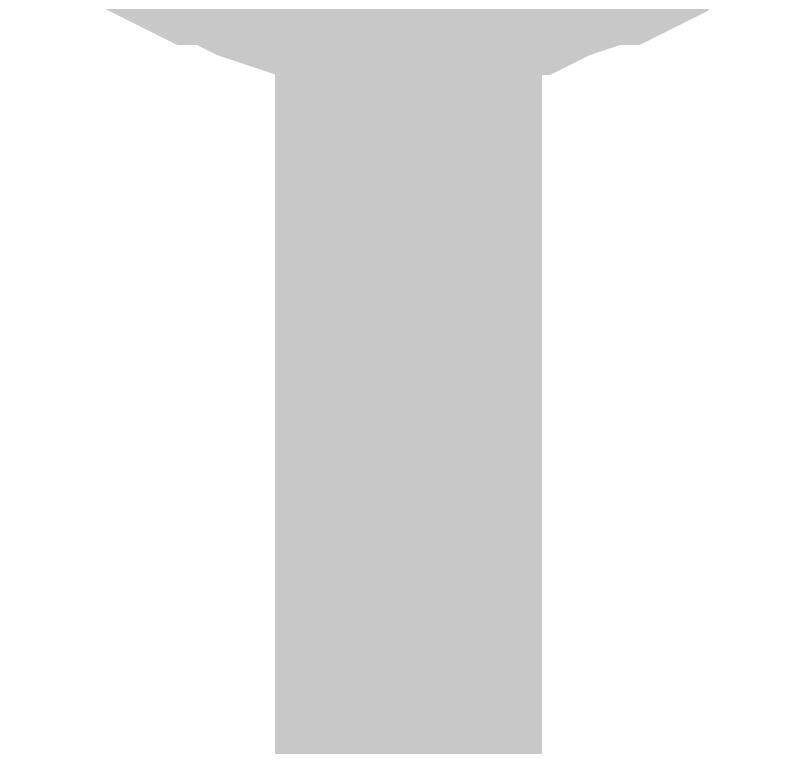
# Model space of a CAD drawing. Header units: inches. Extents: x 0 to 420, y 0 to 297.
# Drawn here: x 141.089 to 141.96, y 167.592 to 168.413 of the extents above; entities that cross this region are included whole.
import ezdxf

# ---------------------------------------------------------------- set-up
doc = ezdxf.new("R2010")
doc.units = ezdxf.units.IN
doc.layers.add('Sheet', color=255, linetype='Continuous')

msp = doc.modelspace()

# ---------------------------------------------------------------- linework, layer by layer
at = {"layer": 'Sheet', "const_width": 0.29972}
for points in [[(141.5305, 163.99302), (141.5305, 168.98933)], [(141.5305, 168.48521), (141.50811, 168.48521), (141.47451, 168.48521), (141.45211, 168.49642), (141.42971, 168.49642), (141.40732, 168.49642), (141.37372, 168.50762), (141.35132, 168.51882), (141.32893, 168.53002), (141.30653, 168.53002), (141.28413, 168.54123), (141.26173, 168.55243), (141.23933, 168.57483)], [(141.5305, 168.48521), (141.50811, 168.48521), (141.47451, 168.48521), (141.45211, 168.49642), (141.42971, 168.49642), (141.40732, 168.49642), (141.37372, 168.50762), (141.35132, 168.51882), (141.32893, 168.53002), (141.30653, 168.53002), (141.28413, 168.54123), (141.26173, 168.55243), (141.23933, 168.57483)], [(141.5305, 168.48521), (141.50811, 168.48521), (141.47451, 168.48521), (141.45211, 168.49642), (141.42971, 168.49642), (141.40732, 168.49642), (141.37372, 168.50762), (141.35132, 168.51882), (141.32893, 168.53002), (141.30653, 168.53002), (141.28413, 168.54123), (141.26173, 168.55243), (141.23933, 168.57483)], [(141.5305, 168.48521), (141.50811, 168.48521), (141.47451, 168.48521), (141.45211, 168.49642), (141.42971, 168.49642), (141.40732, 168.49642), (141.37372, 168.50762), (141.35132, 168.51882), (141.32893, 168.53002), (141.30653, 168.53002), (141.28413, 168.54123), (141.26173, 168.55243), (141.23933, 168.57483)], [(141.5305, 168.48521), (141.50811, 168.48521), (141.47451, 168.48521), (141.45211, 168.49642), (141.42971, 168.49642), (141.40732, 168.49642), (141.37372, 168.50762), (141.35132, 168.51882), (141.32893, 168.53002), (141.30653, 168.53002), (141.28413, 168.54123), (141.26173, 168.55243), (141.23933, 168.57483)], [(141.5305, 168.48521), (141.50811, 168.48521), (141.47451, 168.48521), (141.45211, 168.49642), (141.42971, 168.49642), (141.40732, 168.49642), (141.37372, 168.50762), (141.35132, 168.51882), (141.32893, 168.53002), (141.30653, 168.53002), (141.28413, 168.54123), (141.26173, 168.55243), (141.23933, 168.57483)], [(141.5305, 168.48521), (141.50811, 168.48521), (141.47451, 168.48521), (141.45211, 168.49642), (141.42971, 168.49642), (141.40732, 168.49642), (141.37372, 168.50762), (141.35132, 168.51882), (141.32893, 168.53002), (141.30653, 168.53002), (141.28413, 168.54123), (141.26173, 168.55243), (141.23933, 168.57483)], [(141.5305, 168.48521), (141.50811, 168.48521), (141.47451, 168.48521), (141.45211, 168.49642), (141.42971, 168.49642), (141.40732, 168.49642), (141.37372, 168.50762), (141.35132, 168.51882), (141.32893, 168.53002), (141.30653, 168.53002), (141.28413, 168.54123), (141.26173, 168.55243), (141.23933, 168.57483)], [(141.5305, 168.48521), (141.50811, 168.48521), (141.47451, 168.48521), (141.45211, 168.49642), (141.42971, 168.49642), (141.40732, 168.49642), (141.37372, 168.50762), (141.35132, 168.51882), (141.32893, 168.53002), (141.30653, 168.53002), (141.28413, 168.54123), (141.26173, 168.55243), (141.23933, 168.57483)], [(141.5305, 168.48521), (141.50811, 168.48521), (141.47451, 168.48521), (141.45211, 168.49642), (141.42971, 168.49642), (141.40732, 168.49642), (141.37372, 168.50762), (141.35132, 168.51882), (141.32893, 168.53002), (141.30653, 168.53002), (141.28413, 168.54123), (141.26173, 168.55243), (141.23933, 168.57483)], [(141.5305, 168.48521), (141.50811, 168.48521), (141.47451, 168.48521), (141.45211, 168.49642), (141.42971, 168.49642), (141.40732, 168.49642), (141.37372, 168.50762), (141.35132, 168.51882), (141.32893, 168.53002), (141.30653, 168.53002), (141.28413, 168.54123), (141.26173, 168.55243), (141.23933, 168.57483)], [(141.81047, 168.57483), (141.78808, 168.55243), (141.77688, 168.54123), (141.75448, 168.53002), (141.73208, 168.53002), (141.70968, 168.51882), (141.67609, 168.50762), (141.65369, 168.49642), (141.63129, 168.49642), (141.6089, 168.49642), (141.5865, 168.48521), (141.5529, 168.48521), (141.5305, 168.48521)], [(141.81047, 168.57483), (141.78808, 168.55243), (141.77688, 168.54123), (141.75448, 168.53002), (141.73208, 168.53002), (141.70968, 168.51882), (141.67609, 168.50762), (141.65369, 168.49642), (141.63129, 168.49642), (141.6089, 168.49642), (141.5865, 168.48521), (141.5529, 168.48521), (141.5305, 168.48521)], [(141.81047, 168.57483), (141.78808, 168.55243), (141.77688, 168.54123), (141.75448, 168.53002), (141.73208, 168.53002), (141.70968, 168.51882), (141.67609, 168.50762), (141.65369, 168.49642), (141.63129, 168.49642), (141.6089, 168.49642), (141.5865, 168.48521), (141.5529, 168.48521), (141.5305, 168.48521)], [(141.81047, 168.57483), (141.78808, 168.55243), (141.77688, 168.54123), (141.75448, 168.53002), (141.73208, 168.53002), (141.70968, 168.51882), (141.67609, 168.50762), (141.65369, 168.49642), (141.63129, 168.49642), (141.6089, 168.49642), (141.5865, 168.48521), (141.5529, 168.48521), (141.5305, 168.48521)], [(141.81047, 168.57483), (141.78808, 168.55243), (141.77688, 168.54123), (141.75448, 168.53002), (141.73208, 168.53002), (141.70968, 168.51882), (141.67609, 168.50762), (141.65369, 168.49642), (141.63129, 168.49642), (141.6089, 168.49642), (141.5865, 168.48521), (141.5529, 168.48521), (141.5305, 168.48521)], [(141.81047, 168.57483), (141.78808, 168.55243), (141.77688, 168.54123), (141.75448, 168.53002), (141.73208, 168.53002), (141.70968, 168.51882), (141.67609, 168.50762), (141.65369, 168.49642), (141.63129, 168.49642), (141.6089, 168.49642), (141.5865, 168.48521), (141.5529, 168.48521), (141.5305, 168.48521)], [(141.81047, 168.57483), (141.78808, 168.55243), (141.77688, 168.54123), (141.75448, 168.53002), (141.73208, 168.53002), (141.70968, 168.51882), (141.67609, 168.50762), (141.65369, 168.49642), (141.63129, 168.49642), (141.6089, 168.49642), (141.5865, 168.48521), (141.5529, 168.48521), (141.5305, 168.48521)], [(141.81047, 168.57483), (141.78808, 168.55243), (141.77688, 168.54123), (141.75448, 168.53002), (141.73208, 168.53002), (141.70968, 168.51882), (141.67609, 168.50762), (141.65369, 168.49642), (141.63129, 168.49642), (141.6089, 168.49642), (141.5865, 168.48521), (141.5529, 168.48521), (141.5305, 168.48521)], [(141.81047, 168.57483), (141.78808, 168.55243), (141.77688, 168.54123), (141.75448, 168.53002), (141.73208, 168.53002), (141.70968, 168.51882), (141.67609, 168.50762), (141.65369, 168.49642), (141.63129, 168.49642), (141.6089, 168.49642), (141.5865, 168.48521), (141.5529, 168.48521), (141.5305, 168.48521)], [(141.81047, 168.57483), (141.78808, 168.55243), (141.77688, 168.54123), (141.75448, 168.53002), (141.73208, 168.53002), (141.70968, 168.51882), (141.67609, 168.50762), (141.65369, 168.49642), (141.63129, 168.49642), (141.6089, 168.49642), (141.5865, 168.48521), (141.5529, 168.48521), (141.5305, 168.48521)], [(141.81047, 168.57483), (141.78808, 168.55243), (141.77688, 168.54123), (141.75448, 168.53002), (141.73208, 168.53002), (141.70968, 168.51882), (141.67609, 168.50762), (141.65369, 168.49642), (141.63129, 168.49642), (141.6089, 168.49642), (141.5865, 168.48521), (141.5529, 168.48521), (141.5305, 168.48521)]]:
    msp.add_lwpolyline(points, dxfattribs=at)

doc.saveas('drawing.dxf')
